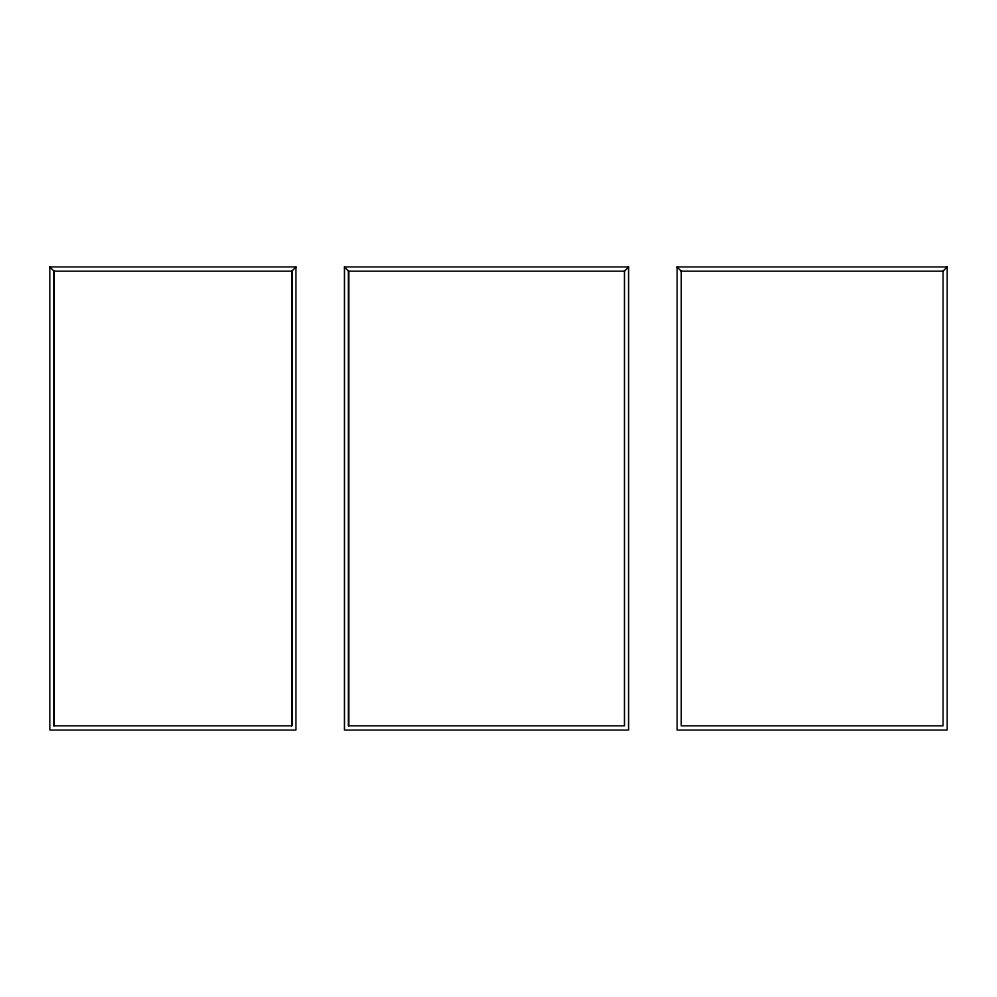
<?xml version="1.0" encoding="UTF-8"?>
<svg xmlns="http://www.w3.org/2000/svg" width="997" height="997" viewBox="0 0 997 997"><rect width="100%" height="100%" fill="white"/><g stroke="black" fill="none" stroke-linecap="round" stroke-linejoin="round"><path stroke-width="1.5" d="M295.935 266.947L291.834 271.159L291.834 725.841L53.95 725.841L53.95 271.159L49.85 266.947L295.935 266.947L295.935 730.053L49.85 730.053L49.85 266.947M628.584 266.947L624.483 271.159L624.483 725.841L348.564 725.841L348.564 271.159L344.464 266.947L628.584 266.947L628.584 730.053L344.464 730.053L344.464 266.947M677.1 266.947L681.213 271.159L681.213 725.841L943.05 725.841L943.05 271.159L947.15 266.947L677.1 266.947L677.1 730.053L947.15 730.053L947.15 266.947M624.483 271.159L348.564 271.159L348.564 725.841M681.213 271.159L943.05 271.159M291.834 725.841L291.834 271.159L53.95 271.159L53.95 725.841"/></g></svg>
